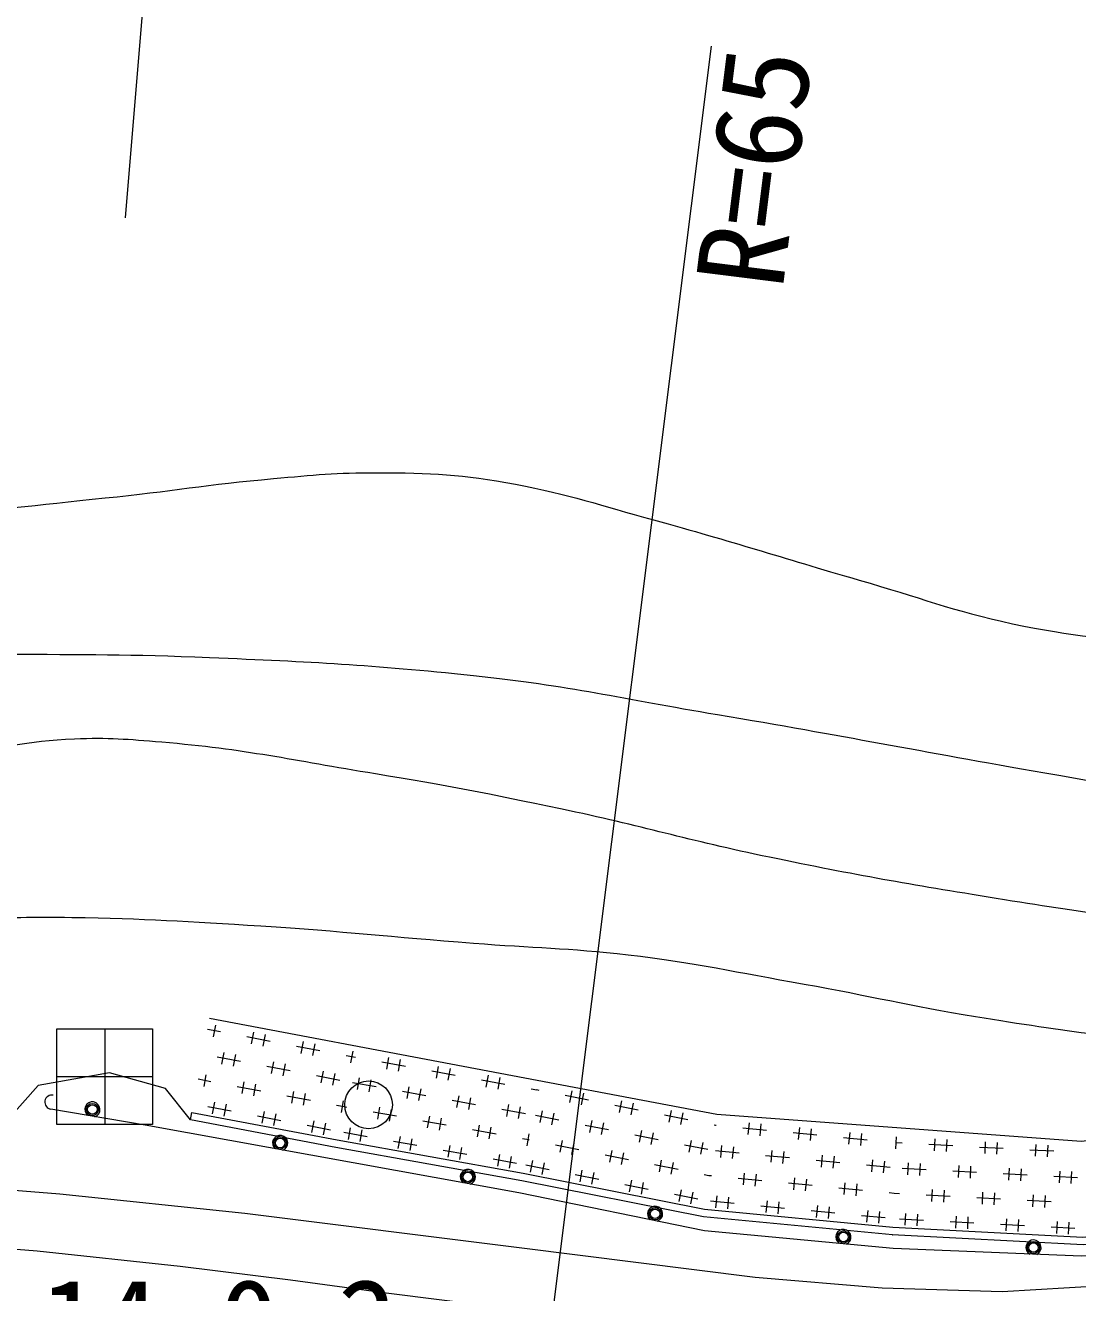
# Model space of a CAD drawing. Units: millimetres, scale not verified. Extents: x 40000 to 680000, y 20000 to 380000.
# Drawn here: x 375664 to 397735, y 314922 to 341492 of the extents above; entities that cross this region are included whole.
import ezdxf
from ezdxf.enums import TextEntityAlignment as Align

# ---------------------------------------------------------------- set-up
doc = ezdxf.new("R2010")
doc.units = ezdxf.units.MM
doc.header["$LTSCALE"] = 1000
for name, color, linetype, lineweight in [('M-BGD', 7, 'Continuous', 13), ('M-BMK-ROW', 30, 'Continuous', 13), ('M-BMK-SRVR', 3, 'Continuous', 13), ('M-STR-HTXT', 7, 'Continuous', 13), ('M-STR-STRC', 7, 'Continuous', 13)]:
    doc.layers.add(name, color=color, linetype=linetype, lineweight=lineweight)
doc.styles.add('ＭＳ ゴシック', font='')
doc.styles.get('ＭＳ ゴシック').set_extended_font_data('MS Gothic')

msp = doc.modelspace()

# ---------------------------------------------------------------- linework, layer by layer
at = {"layer": 'M-BGD'}
for p, q in [((379756, 320387), (379484, 320438)), ((379610, 320287), (379656, 320533)), ((380798, 320189), (380307, 320282)), ((380406, 320136), (380453, 320382)), ((380652, 320090), (380698, 320335)), ((381448, 319939), (381495, 320184)), ((379786, 319714), (379833, 319960)), ((380032, 319668), (380078, 319913)), ((381840, 319992), (381349, 320085)), ((381694, 319892), (381740, 320138)), ((382490, 319741), (382537, 319987)), ((380178, 319767), (379687, 319860)), ((381220, 319569), (380729, 319663)), ((380828, 319517), (380875, 319762)), ((381074, 319470), (381121, 319716)), ((382591, 319849), (382391, 319887)), ((383635, 319663), (383143, 319751)), ((383244, 319606), (383288, 319852)), ((383490, 319562), (383534, 319808)), ((384288, 319419), (384332, 319665)), ((377428, 319530), (375935, 319266)), ((378606, 319204), (377428, 319530)), ((379558, 319345), (379287, 319396)), ((379412, 319245), (379459, 319491)), ((382262, 319372), (381771, 319465)), ((381870, 319319), (381917, 319565)), ((382116, 319272), (382163, 319518)), ((382629, 319178), (382673, 319424)), ((382875, 319133), (382919, 319380)), ((384679, 319476), (384187, 319564)), ((384534, 319375), (384578, 319621)), ((385723, 319289), (385231, 319377)), ((385332, 319232), (385376, 319478)), ((385578, 319188), (385622, 319434)), ((375275, 318524), (375935, 319266)), ((379126, 318544), (378606, 319204)), ((380600, 319147), (380109, 319240)), ((380209, 319094), (380255, 319340)), ((380454, 319048), (380501, 319293)), ((381251, 318897), (381297, 319142)), ((383020, 319235), (382528, 319323)), ((384064, 319048), (383572, 319136)), ((383673, 318991), (383717, 319237)), ((383919, 318947), (383963, 319193)), ((386391, 319170), (386275, 319191)), ((386438, 319161), (386391, 319171)), ((387087, 318906), (387135, 319151)), ((379589, 318672), (379635, 318918)), ((379834, 318625), (379881, 318871)), ((381642, 318950), (381151, 319043)), ((381496, 318850), (381543, 319096)), ((382360, 318814), (382193, 318845)), ((382293, 318699), (382339, 318945)), ((385108, 318861), (384616, 318949)), ((384717, 318804), (384761, 319050)), ((384963, 318760), (385007, 319006)), ((385761, 318617), (385805, 318863)), ((387479, 318955), (386988, 319052)), ((387332, 318857), (387381, 319102)), ((388519, 318749), (388029, 318846)), ((388127, 318699), (388176, 318945)), ((388372, 318651), (388421, 318896)), ((379126, 318544), (379156, 318701)), ((379980, 318725), (379489, 318818)), ((381022, 318527), (380531, 318621)), ((380631, 318474), (380677, 318720)), ((380876, 318428), (380923, 318674)), ((382404, 318806), (382360, 318814)), ((383448, 318619), (382956, 318707)), ((383057, 318562), (383101, 318808)), ((383303, 318518), (383347, 318764)), ((384101, 318375), (384145, 318621)), ((384347, 318331), (384391, 318577)), ((386152, 318674), (385660, 318762)), ((386007, 318573), (386051, 318819)), ((386856, 318538), (386365, 318635)), ((386463, 318488), (386512, 318734)), ((386709, 318440), (386757, 318685)), ((389560, 318543), (389069, 318640)), ((389168, 318493), (389216, 318739)), ((389413, 318445), (389461, 318690)), ((382065, 318330), (381573, 318423)), ((381673, 318277), (381719, 318522)), ((381918, 318230), (381965, 318476)), ((382442, 318133), (382486, 318380)), ((382688, 318089), (382732, 318336)), ((384493, 318432), (384000, 318520)), ((385537, 318245), (385044, 318333)), ((385145, 318188), (385189, 318434)), ((385392, 318144), (385436, 318390)), ((387896, 318332), (387406, 318429)), ((387504, 318282), (387552, 318528)), ((387749, 318234), (387798, 318479)), ((388544, 318076), (388593, 318321)), ((390140, 318428), (390110, 318434)), ((390156, 318424), (390140, 318426)), ((391212, 318323), (390714, 318371)), ((390826, 318234), (390850, 318483)), ((391075, 318211), (391099, 318460)), ((391882, 318134), (391906, 318382)), ((392131, 318110), (392155, 318359)), ((382833, 318190), (382341, 318279)), ((383877, 318004), (383385, 318092)), ((383486, 317947), (383530, 318193)), ((383732, 317903), (383776, 318149)), ((386221, 318123), (386088, 318147)), ((386189, 318001), (386234, 318248)), ((386232, 318121), (386221, 318123)), ((386881, 317865), (386929, 318110)), ((387126, 317817), (387174, 318062)), ((388936, 318126), (388446, 318223)), ((388790, 318028), (388838, 318273)), ((389585, 317870), (389633, 318115)), ((389830, 317822), (389879, 318067)), ((392267, 318222), (391770, 318270)), ((393323, 318122), (392826, 318169)), ((392938, 318033), (392962, 318282)), ((393187, 318009), (393211, 318258)), ((393923, 317936), (393937, 318186)), ((394055, 318054), (393923, 318061)), ((394733, 317893), (394746, 318143)), ((394983, 317880), (394996, 318129)), ((395792, 317837), (395805, 318086)), ((396042, 317823), (396055, 318073)), ((384921, 317817), (384429, 317905)), ((384530, 317760), (384574, 318006)), ((384776, 317716), (384820, 317962)), ((385574, 317573), (385618, 317819)), ((387273, 317915), (386782, 318012)), ((388313, 317709), (387823, 317806)), ((387921, 317659), (387970, 317904)), ((388166, 317610), (388215, 317856)), ((389977, 317920), (389486, 318017)), ((390633, 317846), (390136, 317893)), ((390248, 317757), (390272, 318006)), ((390497, 317733), (390521, 317982)), ((391689, 317745), (391191, 317792)), ((391304, 317656), (391328, 317905)), ((391553, 317632), (391577, 317881)), ((392360, 317555), (392384, 317804)), ((392609, 317531), (392632, 317780)), ((395114, 317998), (394615, 318025)), ((396173, 317941), (395674, 317968)), ((397232, 317885), (396733, 317912)), ((396851, 317780), (396865, 318030)), ((397101, 317767), (397114, 318016)), ((385965, 317630), (385473, 317718)), ((385820, 317529), (385864, 317775)), ((386650, 317498), (386159, 317595)), ((386257, 317448), (386306, 317693)), ((386503, 317399), (386551, 317645)), ((389354, 317503), (388863, 317600)), ((388962, 317453), (389010, 317698)), ((389207, 317404), (389255, 317650)), ((392745, 317644), (392247, 317692)), ((393801, 317543), (393303, 317591)), ((393416, 317454), (393439, 317703)), ((393665, 317431), (393688, 317680)), ((394556, 317497), (394057, 317523)), ((394175, 317392), (394188, 317641)), ((394425, 317378), (394438, 317628)), ((395234, 317335), (395248, 317585)), ((395484, 317322), (395497, 317572)), ((396293, 317279), (396307, 317528)), ((396543, 317265), (396556, 317515)), ((387690, 317292), (387199, 317389)), ((387298, 317242), (387346, 317487)), ((387543, 317193), (387592, 317438)), ((388338, 317036), (388387, 317281)), ((390002, 317374), (389904, 317394)), ((390055, 317368), (390002, 317373)), ((391111, 317267), (390613, 317315)), ((390726, 317179), (390749, 317427)), ((390974, 317155), (390998, 317404)), ((391781, 317078), (391805, 317327)), ((392030, 317054), (392054, 317303)), ((395615, 317440), (395116, 317467)), ((396675, 317384), (396175, 317410)), ((397734, 317327), (397234, 317354)), ((397353, 317222), (397366, 317472)), ((397602, 317209), (397616, 317459)), ((388730, 317086), (388240, 317183)), ((388584, 316987), (388632, 317232)), ((389379, 316830), (389427, 317075)), ((389624, 316781), (389673, 317026)), ((392167, 317167), (391669, 317214)), ((393223, 317066), (392725, 317113)), ((392837, 316977), (392861, 317226)), ((393086, 316953), (393110, 317202)), ((393885, 317002), (393781, 317012)), ((393998, 316995), (393885, 317001)), ((394677, 316834), (394690, 317084)), ((394926, 316821), (394939, 317070)), ((395736, 316777), (395749, 317027)), ((395985, 316764), (395999, 317014)), ((389771, 316879), (389280, 316977)), ((390532, 316790), (390035, 316837)), ((390147, 316701), (390171, 316950)), ((390396, 316677), (390420, 316926)), ((391588, 316689), (391091, 316737)), ((391203, 316600), (391227, 316849)), ((391452, 316576), (391476, 316825)), ((392259, 316499), (392283, 316748)), ((392508, 316476), (392532, 316724)), ((395058, 316939), (394558, 316965)), ((396117, 316882), (395618, 316909)), ((397176, 316826), (396677, 316852)), ((396795, 316721), (396808, 316971)), ((397044, 316708), (397058, 316957)), ((392644, 316588), (392146, 316636)), ((393700, 316487), (393202, 316535)), ((393315, 316399), (393339, 316647)), ((393564, 316375), (393587, 316624)), ((394500, 316437), (394001, 316464)), ((394119, 316333), (394132, 316582)), ((394368, 316319), (394382, 316569)), ((395178, 316276), (395191, 316526)), ((395428, 316263), (395441, 316512)), ((396237, 316220), (396250, 316469)), ((396487, 316206), (396500, 316456)), ((395559, 316381), (395060, 316408)), ((396618, 316324), (396119, 316351)), ((397677, 316268), (397178, 316295)), ((397296, 316163), (397309, 316413)), ((397546, 316150), (397559, 316399))]:
    msp.add_line(p, q, dxfattribs=at)
for points in [[(427625, 324870), (401438, 318488), (397809, 318090), (390170, 318658), (379527, 320667)], [(379156, 318701), (382205, 318123), (386108, 317425), (389910, 316672), (393859, 316295), (397844, 316082), (401785, 316514), (405609, 317289), (409442, 318255), (413301, 319170), (417183, 320185), (421099, 321205), (424882, 322157), (428099, 322927)], [(428136, 322772), (424920, 322001), (421139, 321050), (417224, 320030), (413340, 319015), (413340, 319015), (409481, 318100), (409480, 318100), (405644, 317133), (401810, 316356), (397849, 315922), (393847, 316135), (393848, 316135), (389887, 316514), (389887, 316513), (386078, 317267), (382176, 317966), (379126, 318544)], [(407867, 316979), (403828, 315891), (400745, 315357), (398271, 315062), (396150, 314941), (393632, 315013), (390970, 315236), (386021, 315861), (380271, 316580), (376390, 316986), (372818, 317273)]]:
    msp.add_lwpolyline(points, dxfattribs=at)
msp.add_circle((382862, 318859), 500, dxfattribs=at)
for points, knots in [([(355262, 337137), (356869, 336053), (357309, 335750), (358669, 334937), (359906, 334197), (360574, 333723), (361890, 333135), (363040, 332621), (363740, 332465), (364956, 332136), (366011, 331850), (366616, 331740), (367695, 331569), (368637, 331420), (369169, 331350), (370120, 331290), (371447, 331206), (372194, 331204), (373523, 331249), (375017, 331300), (375849, 331436), (377337, 331584), (378719, 331722), (379486, 331868), (380869, 331989), (381714, 332063), (382188, 332117), (383037, 332113), (384176, 332108), (384824, 332079), (385944, 331869), (387091, 331654), (387711, 331431), (388837, 331123), (390532, 330660), (391466, 330348), (393155, 329862), (394410, 329500), (395094, 329221), (396371, 328947), (397652, 328673), (398392, 328633), (399693, 328480), (401762, 328238), (402929, 328176), (405002, 327959), (406489, 327804), (407312, 327600), (408806, 327528), (410471, 327448), (411411, 327405), (413074, 327517), (414390, 327606), (415130, 327702), (416419, 327984), (417550, 328231), (418178, 328421), (419254, 328849), (420492, 329341), (421156, 329696), (422321, 330344), (423477, 330989), (424086, 331419), (425232, 332081), (429274, 334417), (431560, 335694), (435716, 337820), (436999, 338477), (437771, 338743), (439132, 339217), (444115, 340954), (446581, 340412), (452597, 340321)], [0, 0, 0, 0, 1, 1, 1, 2, 2, 2, 3, 3, 3, 4, 4, 4, 5, 5, 5, 6, 6, 6, 7, 7, 7, 8, 8, 8, 9, 9, 9, 10, 10, 10, 11, 11, 11, 12, 12, 12, 13, 13, 13, 14, 14, 14, 15, 15, 15, 16, 16, 16, 17, 17, 17, 18, 18, 18, 19, 19, 19, 20, 20, 20, 21, 21, 21, 22, 22, 22, 23, 23, 23, 24, 24, 24, 24]), ([(477616, 282734), (477077, 284454), (476944, 284915), (476542, 286321), (475833, 288795), (475511, 290203), (474901, 292704), (474396, 294779), (474167, 295955), (473722, 298045), (473040, 301248), (472704, 303053), (472059, 306264), (471582, 308639), (471425, 309993), (470846, 312345), (470385, 314218), (470169, 315289), (469477, 317089), (468269, 320233), (467537, 321996), (465860, 324916), (464484, 327313), (463629, 328636), (461820, 330725), (460727, 331988), (459973, 332582), (458617, 333557), (457467, 334385), (456766, 334809), (455440, 335308), (453891, 335891), (452941, 336002), (451298, 336197), (449251, 336439), (448080, 336525), (446024, 336379), (444604, 336279), (443789, 336218), (442421, 335824), (440788, 335355), (439874, 335045), (438349, 334297), (437379, 333822), (436882, 333466), (435943, 332932), (434048, 331854), (433044, 331143), (431094, 330169), (429013, 329130), (427834, 328561), (425658, 327738), (423815, 327041), (422737, 326779), (420842, 326240), (419022, 325723), (418016, 325345), (416147, 325048), (413117, 324566), (411374, 324559), (408307, 324588), (405491, 324615), (403915, 324806), (401117, 325131), (399516, 325318), (398637, 325542), (397048, 325815), (394363, 326276), (392868, 326586), (390180, 327035), (388183, 327370), (387075, 327640), (385062, 327854), (382906, 328082), (381690, 328141), (379524, 328232), (377855, 328302), (376919, 328290), (375248, 328303), (373595, 328316), (372667, 328203), (371016, 328285), (369686, 328352), (368935, 328405), (367626, 328650), (366210, 328914), (365423, 329123), (364065, 329602), (362358, 330204), (361455, 330682), (359809, 331434), (357938, 332290), (356959, 332916), (355072, 333735), (353687, 334336), (352876, 334589), (351451, 335088), (350593, 335387), (350315, 335484), (349247, 335833)], [0, 0, 0, 0, 1, 1, 1, 2, 2, 2, 3, 3, 3, 4, 4, 4, 5, 5, 5, 6, 6, 6, 7, 7, 7, 8, 8, 8, 9, 9, 9, 10, 10, 10, 11, 11, 11, 12, 12, 12, 13, 13, 13, 14, 14, 14, 15, 15, 15, 16, 16, 16, 17, 17, 17, 18, 18, 18, 19, 19, 19, 20, 20, 20, 21, 21, 21, 22, 22, 22, 23, 23, 23, 24, 24, 24, 25, 25, 25, 26, 26, 26, 27, 27, 27, 28, 28, 28, 29, 29, 29, 30, 30, 30, 31, 31, 31, 32, 32, 32, 33, 33, 33, 33]), ([(475210, 281098), (474850, 282697), (474754, 283122), (474423, 284409), (474072, 285775), (473910, 286553), (473455, 287888), (472857, 289637), (472297, 290530), (471614, 292247), (470732, 294466), (470305, 295735), (469472, 297973), (468798, 299784), (468361, 300778), (467756, 302613), (467086, 304648), (466815, 305823), (466301, 307903), (465928, 309414), (465870, 310296), (465477, 311802), (464949, 313824), (464554, 314929), (463921, 316920), (463269, 318973), (463024, 320170), (462194, 322159), (461745, 323236), (461520, 323866), (460887, 324847), (459853, 326447), (459238, 327345), (457905, 328706), (456635, 330002), (455804, 330629), (454275, 331606), (453411, 332158), (452889, 332435), (451916, 332756), (451019, 333051), (450482, 333168), (449539, 333193), (447884, 333237), (446935, 333228), (445309, 332919), (444762, 332815), (444442, 332779), (443927, 332566), (442880, 332132), (442338, 331787), (441335, 331259), (440569, 330856), (440168, 330574), (439385, 330207), (438410, 329751), (437812, 329620), (436812, 329222), (435920, 328867), (435426, 328653), (434535, 328291), (433135, 327722), (432352, 327400), (430947, 326843), (429325, 326200), (428421, 325827), (426784, 325224), (425717, 324831), (425119, 324612), (424032, 324280), (422690, 323869), (421914, 323717), (420540, 323429), (419702, 323254), (419229, 323156), (418376, 323066), (417423, 322966), (416880, 323079), (415923, 323021), (415045, 322967), (414548, 322958), (413680, 322817), (412220, 322581), (411439, 322253), (409977, 322023), (409068, 321881), (408549, 321833), (407629, 321833), (406697, 321833), (406178, 321928), (405250, 322015), (403486, 322181), (402498, 322288), (400740, 322515), (398896, 322754), (397864, 322889), (396029, 323186), (394165, 323487), (393122, 323666), (391274, 324049), (389552, 324406), (388610, 324703), (386890, 325064), (385379, 325381), (384530, 325549), (383006, 325798), (381259, 326083), (380287, 326313), (378524, 326460), (377811, 326520), (377408, 326558), (376694, 326526), (375678, 326482), (375119, 326319), (374105, 326241), (372613, 326126), (371775, 326042), (370278, 326062), (369003, 326080), (368284, 326153), (367029, 326380), (365555, 326646), (364763, 326952), (363327, 327379), (361753, 327847), (360858, 328080), (359324, 328666), (357763, 329262), (356955, 329754), (355429, 330435), (354328, 330926), (353749, 331304), (352602, 331675), (351297, 332099), (350541, 332273), (349188, 332509), (348036, 332710), (347387, 332831), (346219, 332891), (344061, 333002), (342838, 333033), (340687, 332830), (338833, 332654), (337794, 332480), (335986, 332034), (334693, 331714), (333977, 331482), (332741, 330984), (331168, 330349), (330293, 329945), (328854, 329047), (326303, 327455), (324906, 326425), (322837, 324242), (320638, 321922), (319978, 320698), (318184, 317509)], [0, 0, 0, 0, 1, 1, 1, 2, 2, 2, 3, 3, 3, 4, 4, 4, 5, 5, 5, 6, 6, 6, 7, 7, 7, 8, 8, 8, 9, 9, 9, 10, 10, 10, 11, 11, 11, 12, 12, 12, 13, 13, 13, 14, 14, 14, 15, 15, 15, 16, 16, 16, 17, 17, 17, 18, 18, 18, 19, 19, 19, 20, 20, 20, 21, 21, 21, 22, 22, 22, 23, 23, 23, 24, 24, 24, 25, 25, 25, 26, 26, 26, 27, 27, 27, 28, 28, 28, 29, 29, 29, 30, 30, 30, 31, 31, 31, 32, 32, 32, 33, 33, 33, 34, 34, 34, 35, 35, 35, 36, 36, 36, 37, 37, 37, 38, 38, 38, 39, 39, 39, 40, 40, 40, 41, 41, 41, 42, 42, 42, 43, 43, 43, 44, 44, 44, 45, 45, 45, 46, 46, 46, 47, 47, 47, 48, 48, 48, 49, 49, 49, 50, 50, 50, 51, 51, 51, 52, 52, 52, 52]), ([(320815, 317148), (323241, 320019), (323890, 320931), (326164, 323056), (327025, 323860), (327491, 324332), (328415, 325062), (330408, 326636), (331739, 327246), (334033, 328335), (335075, 328830), (335701, 329032), (336817, 329324), (337642, 329539), (338117, 329609), (338959, 329738), (339937, 329887), (340487, 329975), (341475, 330027), (342914, 330104), (343728, 330093), (345163, 329964), (346129, 329878), (346653, 329694), (347596, 329469), (348940, 329148), (349686, 328938), (351001, 328516), (352458, 328049), (353247, 327710), (354691, 327206), (356095, 326716), (356884, 326451), (358292, 325975), (359195, 325669), (359696, 325483), (360607, 325200), (361646, 324878), (362233, 324710), (363282, 324423), (364463, 324100), (365121, 323904), (366317, 323642), (367280, 323430), (367827, 323347), (368801, 323190), (369642, 323055), (370111, 322946), (370960, 322883), (372340, 322781), (373118, 322794), (374502, 322784), (375336, 322777), (375803, 322806), (376637, 322790), (378188, 322761), (379056, 322710), (380604, 322610), (382347, 322498), (383320, 322385), (385061, 322250), (386328, 322151), (387042, 322151), (388304, 322005), (389757, 321836), (390558, 321643), (391999, 321390), (393406, 321142), (394183, 320941), (395593, 320710), (397542, 320392), (398644, 320276), (400599, 319997), (401989, 319798), (402762, 319646), (404158, 319488), (404532, 319445), (404654, 319429), (405118, 319385)], [0, 0, 0, 0, 1, 1, 1, 2, 2, 2, 3, 3, 3, 4, 4, 4, 5, 5, 5, 6, 6, 6, 7, 7, 7, 8, 8, 8, 9, 9, 9, 10, 10, 10, 11, 11, 11, 12, 12, 12, 13, 13, 13, 14, 14, 14, 15, 15, 15, 16, 16, 16, 17, 17, 17, 18, 18, 18, 19, 19, 19, 20, 20, 20, 21, 21, 21, 22, 22, 22, 23, 23, 23, 24, 24, 24, 25, 25, 25, 26, 26, 26, 26])]:
    msp.add_open_spline(points, degree=3, knots=knots, dxfattribs=at)
at = {"layer": 'M-BMK-ROW'}
for p, q in [((376328, 318450), (376328, 320450)), ((376328, 320450), (378328, 320450)), ((377328, 320450), (377328, 318450)), ((378328, 320450), (378328, 318450)), ((376328, 319450), (378328, 319450)), ((378328, 318450), (376328, 318450))]:
    msp.add_line(p, q, dxfattribs=at)
at = {"layer": 'M-STR-HTXT'}
for p, q in [((377764, 337456), (379100, 353401)), ((386323, 311290), (390054, 341057))]:
    msp.add_line(p, q, dxfattribs=at)
at = {"layer": 'M-STR-STRC'}
for points in [[(432758, 323937), (428997, 322574), (425067, 321705), (421197, 320702), (413446, 318734), (405695, 316817), (401790, 315964), (397813, 315684), (393865, 315849), (389908, 316220), (386011, 317012), (378175, 318430), (376198, 318767)], [(373550, 315986), (375910, 315800), (378908, 315477), (381225, 315192), (383230, 314921), (387734, 314355), (389939, 314105), (392044, 313912), (393653, 313815), (395352, 313802), (397170, 313899), (399063, 314086), (401198, 314397), (403105, 314746), (405915, 315327), (408181, 315794)]]:
    msp.add_lwpolyline(points, dxfattribs=at)
for centre, radius in [((377070, 318762), 128), ((377070, 318762), 100), ((381009, 318060), 128), ((381009, 318060), 100), ((384945, 317348), 128), ((384945, 317348), 100), ((388872, 316574), 128), ((388872, 316574), 100), ((392823, 316088), 128), ((392823, 316088), 100), ((396809, 315867), 128), ((396809, 315867), 100)]:
    msp.add_circle(centre, radius, dxfattribs=at)
for centre, radius, start, end in [((376223, 318915), 150, 80.3298, 260.3298), ((377070, 318762), 159, 288.4023, 232.2574), ((381009, 318060), 159, 287.8122, 231.6672), ((384945, 317348), 159, 287.8122, 231.6672), ((388872, 316574), 159, 286.5876, 230.4426), ((392823, 316088), 159, 292.714, 236.569), ((396809, 315867), 159, 295.6809, 239.5359)]:
    msp.add_arc(centre, radius, start, end, dxfattribs=at)

# ---------------------------------------------------------------- texts
at = {"layer": 'M-BGD', "style": 'ＭＳ ゴシック'}
msp.add_text('R=65', height=1833, rotation=82.856, dxfattribs=at).set_placement((392090, 335853), align=Align.BOTTOM_LEFT)
at = {"layer": 'M-BMK-SRVR', "style": 'ＭＳ ゴシック'}
msp.add_text('173-14-0-2', height=1833, dxfattribs=at).set_placement((370995, 312820), align=Align.BOTTOM_LEFT)

doc.saveas('drawing.dxf')
